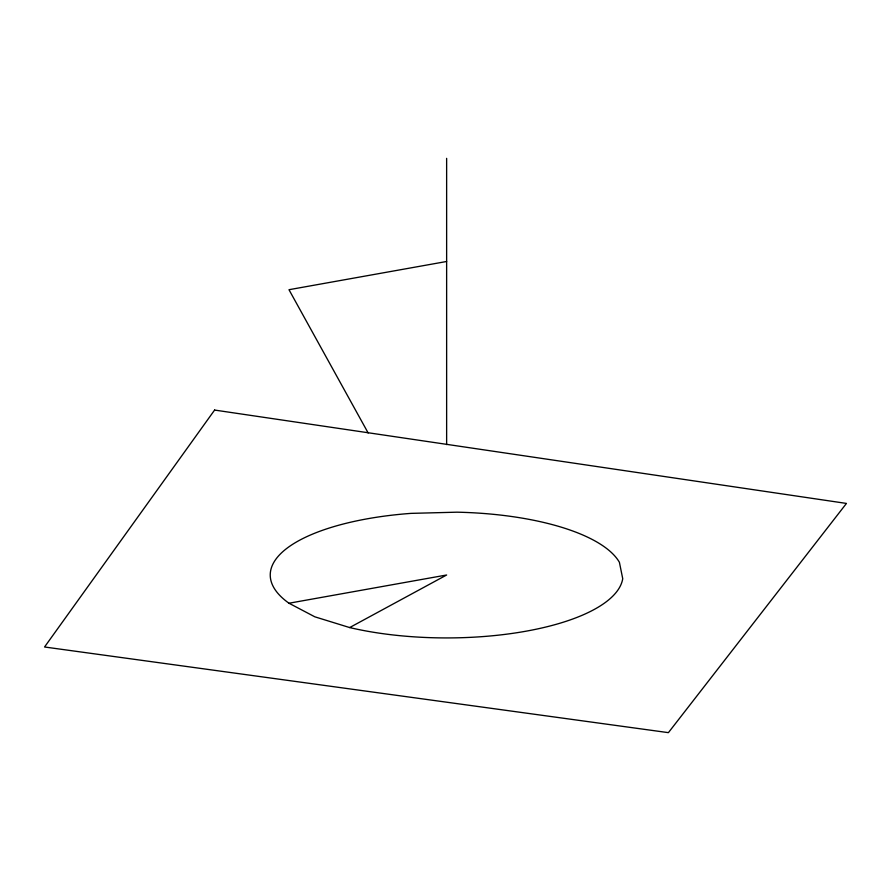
<?xml version="1.0" encoding="UTF-8"?>
<svg xmlns="http://www.w3.org/2000/svg" width="891" height="891" viewBox="0 0 891 891"><rect width="100%" height="100%" fill="white"/><g stroke="black" fill="none" stroke-linecap="round" stroke-linejoin="round"><path stroke-width="1.34" d="M349.662 627.565L446.636 574.996L288.985 603.229L314.835 616.817L349.662 627.565A176.396 62.927 0 0 0 622.731 578.682L619.401 562.288A176.396 62.927 0 0 0 456.949 512.18L411.018 513.372A176.396 62.927 0 0 0 288.985 603.229M446.636 261.486L288.985 289.709L368.15 432.959M446.636 158.353L446.636 444.598M214.608 410.06L44.55 646.989L668.406 732.647L846.45 503.426L214.608 410.06"/></g></svg>
